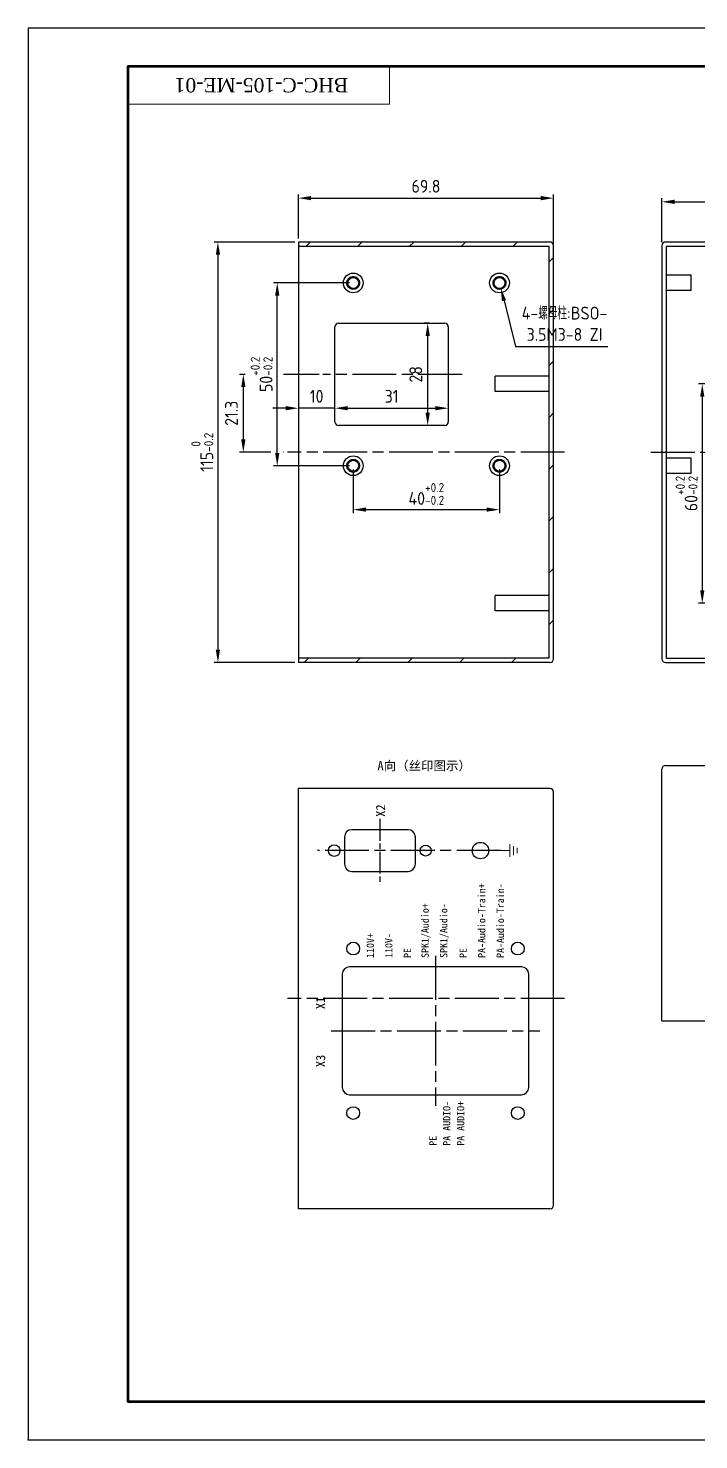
# Model space of a CAD drawing. Header units: millimetres. Extents: x 444 to 1461, y -41 to 357.
# Drawn here: x 443.6 to 626.9, y -28.7 to 357.4 of the extents above; entities that cross this region are included whole.
import ezdxf
from ezdxf.enums import TextEntityAlignment as Align

# ---------------------------------------------------------------- set-up
doc = ezdxf.new("R2010")
doc.units = ezdxf.units.MM
doc.linetypes.add('AM_ISO08W050', pattern=[18, 12, -1.5, 3, -1.5])
doc.linetypes.add('AM_ISO08W050x2', pattern=[9, 6, -0.75, 1.5, -0.75])
doc.layers.get('Defpoints').update_dxf_attribs({"lineweight": 50})
doc.layers.add('02___PRT_ALL_AXES', color=7, linetype='Continuous')
for name, color, linetype, lineweight in [('AM_5', 3, 'Continuous', 25), ('AM_6', 2, 'Continuous', 35), ('AM_7', 4, 'AM_ISO08W050', 25), ('AM_8', 1, 'Continuous', 25), ('图层5', 1, 'Continuous', 30)]:
    doc.layers.add(name, color=color, linetype=linetype, lineweight=lineweight)
doc.styles.add('ht', font='SIMHEI.TTF')
doc.styles.get("Standard").update_dxf_attribs({"font": 'ISOCP.SHX', "bigfont": 'gbcbig.shx'})
doc.styles.add('tnr', font='TIMES.TTF')
doc.dimstyles.new('AM_ISO$0', dxfattribs={"dimtxt": 3.5, "dimasz": 3.5, "dimexe": 1, "dimexo": 1, "dimgap": 1.5, "dimtad": 1, "dimdsep": 46, "dimtxsty": 'Standard', "dimcen": 0, "dimclrd": 256, "dimclre": 256, "dimclrt": 2, "dimadec": 0, "dimazin": 2, "dimtp": 0.1, "dimtm": 0.1, "dimtfac": 0.71, "dimtdec": 3, "dimtmove": 0, "dimatfit": 3, "dimfxl": 1, "dimlwd": -1, "dimlwe": -1, "dimarcsym": 1})
doc.dimstyles.new('AM_ISO$3', dxfattribs={"dimtxt": 3.5, "dimasz": 3.5, "dimexe": 1, "dimexo": 1, "dimgap": 1.5, "dimtad": 1, "dimtoh": 1, "dimdsep": 46, "dimtxsty": 'Standard', "dimcen": 0, "dimclrd": 256, "dimclre": 256, "dimclrt": 2, "dimadec": 0, "dimazin": 2, "dimtp": 0.1, "dimtm": 0.1, "dimtfac": 0.71, "dimtdec": 3, "dimtofl": 0, "dimtmove": 0, "dimatfit": 0, "dimfxl": 1, "dimlwd": -1, "dimlwe": -1, "dimarcsym": 1})

# ---------------------------------------------------------------- blocks, each defined once
blk = doc.blocks.new('*D10')
at = {"layer": 'AM_5', "linetype": 'ByBlock', "transparency": 16777216}
for p, q in [((636.04, 260.09), (626.89, 260.09)), ((627.89, 256.59), (627.89, 203.59)), ((633.94, 200.09), (626.89, 200.09))]:
    blk.add_line(p, q, dxfattribs=at)
at = {"layer": 'AM_5', "transparency": 16777216}
for points in [[(627.31, 256.59), (628.47, 256.59), (627.89, 260.09)], [(627.31, 203.59), (628.47, 203.59), (627.89, 200.09)]]:
    blk.add_solid(points, dxfattribs=at)
at = {"layer": 'Defpoints', "color": 0, "transparency": 16777216}
for p in [(637.04, 260.09), (627.89, 200.09), (634.94, 200.09)]:
    blk.add_point(p, dxfattribs=at)
at = {"layer": 'AM_5', "color": 2, "transparency": 16777216, "insert": (623.61, 230.09), "char_height": 3.5, "attachment_point": 5, "rotation": 90}
blk.add_mtext('60{}{\\H0.71x;\\C3;\\S+0.2^ -0.2;}', dxfattribs=at)
blk = doc.blocks.new('*D17')
at = {"layer": 'AM_5', "linetype": 'ByBlock', "transparency": 16777216}
for p, q in [((532.43, 236.69), (532.43, 224.69)), ((572.43, 236.69), (572.43, 224.69)), ((535.93, 225.69), (568.93, 225.69))]:
    blk.add_line(p, q, dxfattribs=at)
at = {"layer": 'AM_5', "transparency": 16777216}
for points in [[(535.93, 226.28), (535.93, 225.11), (532.43, 225.69)], [(568.93, 226.28), (568.93, 225.11), (572.43, 225.69)]]:
    blk.add_solid(points, dxfattribs=at)
at = {"layer": 'Defpoints', "color": 0, "transparency": 16777216}
for p in [(532.43, 237.69), (572.43, 237.69), (572.43, 225.69)]:
    blk.add_point(p, dxfattribs=at)
at = {"layer": 'AM_5', "color": 2, "transparency": 16777216, "insert": (552.43, 229.97), "char_height": 3.5, "attachment_point": 5}
blk.add_mtext('40{}{\\H0.71x;\\C3;\\S+0.2^ -0.2;}', dxfattribs=at)
blk = doc.blocks.new('*D18')
at = {"layer": 'AM_5', "linetype": 'ByBlock', "transparency": 16777216}
for p, q in [((531.43, 287.69), (510.66, 287.69)), ((511.66, 241.19), (511.66, 284.19)), ((531.43, 237.69), (510.66, 237.69))]:
    blk.add_line(p, q, dxfattribs=at)
at = {"layer": 'AM_5', "transparency": 16777216}
for points in [[(511.07, 284.19), (512.24, 284.19), (511.66, 287.69)], [(511.07, 241.19), (512.24, 241.19), (511.66, 237.69)]]:
    blk.add_solid(points, dxfattribs=at)
at = {"layer": 'Defpoints', "color": 0, "transparency": 16777216}
for p in [(511.66, 287.69), (532.43, 287.69), (532.43, 237.69)]:
    blk.add_point(p, dxfattribs=at)
at = {"layer": 'AM_5', "color": 2, "transparency": 16777216, "insert": (507.38, 262.69), "char_height": 3.5, "attachment_point": 5, "rotation": 90}
blk.add_mtext('50{}{\\H0.71x;\\C3;\\S+0.2^ -0.2;}', dxfattribs=at)
blk = doc.blocks.new('*D23')
at = {"layer": 'AM_5', "linetype": 'ByBlock', "transparency": 16777216}
for p, q in [((516.43, 298.89), (494.43, 298.89)), ((495.43, 295.39), (495.43, 187.39)), ((516.43, 183.89), (494.43, 183.89))]:
    blk.add_line(p, q, dxfattribs=at)
at = {"layer": 'AM_5', "transparency": 16777216}
for points in [[(494.85, 295.39), (496.02, 295.39), (495.43, 298.89)], [(494.85, 187.39), (496.02, 187.39), (495.43, 183.89)]]:
    blk.add_solid(points, dxfattribs=at)
at = {"layer": 'Defpoints', "color": 0, "transparency": 16777216}
for p in [(517.43, 298.89), (495.43, 183.89), (517.43, 183.89)]:
    blk.add_point(p, dxfattribs=at)
at = {"layer": 'AM_5', "color": 2, "transparency": 16777216, "insert": (491.16, 241.39), "char_height": 3.5, "attachment_point": 5, "rotation": 90}
blk.add_mtext('115{}{\\H0.71x;\\C3;\\S 0^ -0.2;}', dxfattribs=at)
blk = doc.blocks.new('*D24')
at = {"layer": 'AM_5', "linetype": 'ByBlock', "transparency": 16777216}
for p, q in [((517.43, 299.89), (517.43, 311.89)), ((520.93, 310.89), (583.73, 310.89)), ((587.23, 298.19), (587.23, 311.89))]:
    blk.add_line(p, q, dxfattribs=at)
at = {"layer": 'AM_5', "transparency": 16777216}
for points in [[(520.93, 311.48), (520.93, 310.31), (517.43, 310.89)], [(583.73, 311.48), (583.73, 310.31), (587.23, 310.89)]]:
    blk.add_solid(points, dxfattribs=at)
at = {"layer": 'Defpoints', "color": 0, "transparency": 16777216}
for p in [(587.23, 310.89), (517.43, 298.89), (587.23, 297.19)]:
    blk.add_point(p, dxfattribs=at)
at = {"layer": 'AM_5', "color": 2, "transparency": 16777216, "insert": (552.33, 314.14), "char_height": 3.5, "attachment_point": 5}
blk.add_mtext('69.8', dxfattribs=at)
blk = doc.blocks.new('*D25')
at = {"layer": 'AM_5', "linetype": 'ByBlock', "transparency": 16777216}
for p, q in [((616.84, 298.89), (616.84, 310.89)), ((620.34, 309.89), (811.34, 309.89)), ((814.84, 298.89), (814.84, 310.89))]:
    blk.add_line(p, q, dxfattribs=at)
at = {"layer": 'AM_5', "transparency": 16777216}
for points in [[(620.34, 310.48), (620.34, 309.31), (616.84, 309.89)], [(811.34, 310.48), (811.34, 309.31), (814.84, 309.89)]]:
    blk.add_solid(points, dxfattribs=at)
at = {"layer": 'Defpoints', "color": 0, "transparency": 16777216}
for p in [(814.84, 309.89), (616.84, 297.89), (814.84, 297.89)]:
    blk.add_point(p, dxfattribs=at)
at = {"layer": 'AM_5', "color": 2, "transparency": 16777216, "insert": (715.84, 314.17), "char_height": 3.5, "attachment_point": 5}
blk.add_mtext('198{}{\\H0.71x;\\C3;\\S 0^ -0.2;}', dxfattribs=at)
blk = doc.blocks.new('*D27')
at = {"layer": 'AM_5', "linetype": 'ByBlock', "transparency": 16777216}
for p, q in [((527.43, 254.26), (527.43, 254.43)), ((530.93, 253.43), (554.93, 253.43)), ((558.43, 254.26), (558.43, 254.43))]:
    blk.add_line(p, q, dxfattribs=at)
at = {"layer": 'AM_5', "transparency": 16777216}
for points in [[(530.93, 254.02), (530.93, 252.85), (527.43, 253.43)], [(554.93, 254.02), (554.93, 252.85), (558.43, 253.43)]]:
    blk.add_solid(points, dxfattribs=at)
at = {"layer": 'Defpoints', "color": 0, "transparency": 16777216}
for p in [(527.43, 253.26), (558.43, 253.43), (558.43, 253.26)]:
    blk.add_point(p, dxfattribs=at)
at = {"layer": 'AM_5', "color": 2, "transparency": 16777216, "insert": (542.93, 256.68), "char_height": 3.5, "attachment_point": 5}
blk.add_mtext('31', dxfattribs=at)
blk = doc.blocks.new('*D28')
at = {"layer": 'AM_5', "linetype": 'ByBlock', "transparency": 16777216}
for p, q in [((553.17, 276.69), (551.8, 276.69)), ((552.8, 252.19), (552.8, 273.19)), ((553.17, 248.69), (551.8, 248.69))]:
    blk.add_line(p, q, dxfattribs=at)
at = {"layer": 'AM_5', "transparency": 16777216}
for points in [[(552.21, 273.19), (553.38, 273.19), (552.8, 276.69)], [(552.21, 252.19), (553.38, 252.19), (552.8, 248.69)]]:
    blk.add_solid(points, dxfattribs=at)
at = {"layer": 'Defpoints', "color": 0, "transparency": 16777216}
for p in [(552.8, 276.69), (554.17, 276.69), (554.17, 248.69)]:
    blk.add_point(p, dxfattribs=at)
at = {"layer": 'AM_5', "color": 2, "transparency": 16777216, "insert": (549.55, 262.69), "char_height": 3.5, "attachment_point": 5, "rotation": 90}
blk.add_mtext('28', dxfattribs=at)
blk = doc.blocks.new('*D29')
at = {"layer": 'AM_5', "linetype": 'ByBlock', "transparency": 16777216}
for p, q in [((573.67, 282.85), (576.85, 270.35)), ((576.85, 270.35), (602.09, 270.35))]:
    blk.add_line(p, q, dxfattribs=at)
at = {"layer": 'AM_5', "transparency": 16777216}
blk.add_solid([(574.23, 282.99), (573.1, 282.7), (572.8, 286.24)], dxfattribs=at)
at = {"layer": 'Defpoints', "color": 0, "transparency": 16777216}
for p in [(572.06, 289.15), (572.8, 286.24)]:
    blk.add_point(p, dxfattribs=at)
at = {"layer": 'AM_5', "color": 2, "transparency": 16777216, "insert": (590.22, 276.52), "char_height": 3.5, "attachment_point": 5}
blk.add_mtext('4-螺母柱:BSO-\\P3.5M3-8 ZI\\P', dxfattribs=at)
blk = doc.blocks.new('BH-BORDER-A3')
at = {"color": 0, "lineweight": 13, "ltscale": 0.4}
for p in [(76, 289), (21, 281)]:
    blk.add_line(p, (76, 281), dxfattribs=at)
at = {"lineweight": 100, "ltscale": 0.4}
blk.add_lwpolyline([(410, 8), (21, 8), (21, 289), (410, 289)], close=True, dxfattribs=at)
at = {"layer": 'AM_8', "ltscale": 0.4}
blk.add_lwpolyline([(0, 0), (420, 0), (420, 297), (0, 297)], close=True, dxfattribs=at)
at = {"layer": 'AM_6', "color": 2, "ltscale": 0.4, "style": 'tnr'}
blk.add_attdef('TBA-2477AF-ME-00-00-00', text='', height=3, rotation=180, dxfattribs=at).set_placement((49.05, 285), align=Align.MIDDLE_CENTER)
blk = doc.blocks.new('*D39')
at = {"layer": 'AM_5', "linetype": 'ByBlock', "transparency": 16777216}
for p, q in [((502.85, 262.69), (501.38, 262.69)), ((523.15, 262.69), (513.41, 262.69)), ((502.38, 259.19), (502.38, 244.89)), ((509.91, 241.39), (501.38, 241.39)), ((513.43, 241.39), (513.41, 241.39))]:
    blk.add_line(p, q, dxfattribs=at)
at = {"layer": 'AM_5', "transparency": 16777216}
for points in [[(501.8, 259.19), (502.97, 259.19), (502.38, 262.69)], [(501.8, 244.89), (502.97, 244.89), (502.38, 241.39)]]:
    blk.add_solid(points, dxfattribs=at)
at = {"layer": 'Defpoints', "color": 0, "transparency": 16777216}
for p in [(524.15, 262.69), (502.38, 241.39), (514.43, 241.39)]:
    blk.add_point(p, dxfattribs=at)
at = {"layer": 'AM_5', "color": 2, "transparency": 16777216, "insert": (499.13, 252.04), "char_height": 3.5, "attachment_point": 5, "rotation": 90}
blk.add_mtext('21.3', dxfattribs=at)
blk = doc.blocks.new('*D49')
at = {"layer": 'AM_5', "linetype": 'ByBlock', "transparency": 16777216}
for p, q in [((513.93, 253.43), (510.43, 253.43)), ((517.43, 254.42), (517.43, 254.43)), ((527.43, 253.43), (517.43, 253.43)), ((527.43, 254.42), (527.43, 254.43)), ((530.93, 253.43), (534.43, 253.43))]:
    blk.add_line(p, q, dxfattribs=at)
at = {"layer": 'AM_5', "transparency": 16777216}
for points in [[(513.93, 254.02), (513.93, 252.85), (517.43, 253.43)], [(530.93, 254.02), (530.93, 252.85), (527.43, 253.43)]]:
    blk.add_solid(points, dxfattribs=at)
at = {"layer": 'Defpoints', "color": 0, "transparency": 16777216}
for p in [(517.43, 253.43), (517.43, 253.42), (527.43, 253.42)]:
    blk.add_point(p, dxfattribs=at)
at = {"layer": 'AM_5', "color": 2, "transparency": 16777216, "insert": (522.43, 256.68), "char_height": 3.5, "attachment_point": 5}
blk.add_mtext('10', dxfattribs=at)

msp = doc.modelspace()

# ---------------------------------------------------------------- hatches: boundary and pattern name
at = {"linetype": 'Continuous'}
h = msp.add_hatch(dxfattribs=at)
h.set_pattern_fill('XSEC_R', color=2, scale=10.019932, angle=45, style=0, pattern_type=0)
h.set_pattern_definition([(45, (510.507, 19.531), (-7.08516, 7.08516), [])])
edge = h.paths.add_edge_path()
edge.add_line((587.234, 184.893), (587.234, 297.893))
edge.add_spline(control_points=[(587.234, 184.893), (587.234, 184.307), (586.82, 183.893), (586.234, 183.893)], knot_values=[0, 0, 0, 0, 1, 1, 1, 1], weights=[1, 0.8047379, 0.8047379, 1], degree=3, periodic=0)
edge.add_line((586.234, 183.893), (517.434, 183.893))
edge.add_line((517.434, 185.093), (517.434, 183.893))
edge.add_line((586.034, 185.093), (517.434, 185.093))
edge.add_line((586.034, 185.093), (586.034, 297.693))
edge.add_line((586.034, 297.693), (517.434, 297.693))
edge.add_line((517.434, 298.893), (517.434, 297.693))
edge.add_line((586.234, 298.893), (517.434, 298.893))
edge.add_spline(control_points=[(587.234, 297.893), (587.234, 298.479), (586.82, 298.893), (586.234, 298.893)], knot_values=[0, 0, 0, 0, 1, 1, 1, 1], weights=[1, 0.8047379, 0.8047379, 1], degree=3, periodic=0)

# ---------------------------------------------------------------- linework, layer by layer
at = {"color": 7, "linetype": 'Continuous'}
for p, q in [((517.434, 298.893), (517.434, 183.893)), ((586.234, 298.893), (517.434, 298.893)), ((586.034, 297.693), (517.434, 297.693)), ((586.034, 185.093), (586.034, 297.693)), ((587.234, 184.893), (587.234, 297.893)), ((616.844, 297.893), (616.844, 184.893)), ((813.844, 298.893), (617.844, 298.893)), ((618.044, 297.693), (618.044, 185.093)), ((813.644, 297.693), (618.044, 297.693)), ((527.434, 249.693), (527.434, 275.693)), ((528.434, 276.693), (557.434, 276.693)), ((558.434, 275.693), (558.434, 249.693)), ((586.034, 262.193), (571.234, 262.193)), ((586.034, 257.993), (571.234, 257.993)), ((557.434, 248.693), (528.434, 248.693)), ((586.034, 202.193), (571.234, 202.193)), ((586.034, 197.993), (571.234, 197.993)), ((586.034, 185.093), (517.434, 185.093)), ((586.234, 183.893), (517.434, 183.893)), ((617.844, 183.893), (813.844, 183.893)), ((618.044, 185.093), (813.644, 185.093)), ((616.844, 85.881), (616.844, 154.681)), ((617.844, 155.681), (813.844, 155.681)), ((517.434, 34.429), (517.434, 149.429)), ((586.234, 149.429), (517.434, 149.429)), ((587.234, 35.429), (587.234, 148.429)), ((530.034, 136.129), (530.034, 128.729)), ((547.434, 138.129), (532.034, 138.129)), ((549.434, 128.729), (549.434, 136.129)), ((532.034, 126.729), (547.434, 126.729)), ((578.434, 100.629), (531.434, 100.629)), ((529.434, 98.629), (529.434, 67.629)), ((580.434, 67.629), (580.434, 98.629)), ((616.844, 85.881), (814.844, 85.881)), ((531.434, 65.629), (578.434, 65.629)), ((586.234, 34.429), (517.434, 34.429))]:
    msp.add_line(p, q, dxfattribs=at)
for centre, radius, start, end in [((586.234, 297.893), 1, 0, 90), ((617.844, 297.893), 1, 90, 180), ((528.434, 275.693), 1, 90, 180), ((557.434, 275.693), 1, 0, 90), ((528.434, 249.693), 1, 180, 270), ((557.434, 249.693), 1, 270, 0), ((586.234, 184.893), 1, 270, 0), ((617.844, 184.893), 1, 180, 270), ((617.844, 154.681), 1, 90, 180), ((586.234, 148.429), 1, 0, 90), ((532.034, 136.129), 2, 90, 180), ((547.434, 136.129), 2, 0, 90), ((532.034, 128.729), 2, 180, 270), ((547.434, 128.729), 2, 270, 0), ((531.434, 98.629), 2, 90, 180), ((578.434, 98.629), 2, 0, 90), ((531.434, 67.629), 2, 180, 270), ((578.434, 67.629), 2, 270, 0), ((586.234, 35.429), 1, 270, 0)]:
    msp.add_arc(centre, radius, start, end, dxfattribs=at)
msp.add_point((443.562, -28.734))
at = {"layer": '02___PRT_ALL_AXES', "color": 7, "linetype": 'Continuous'}
for p, q in [((624.844, 289.793), (618.044, 289.793)), ((624.844, 285.593), (624.844, 289.793)), ((624.844, 285.593), (618.044, 285.593)), ((571.234, 257.993), (571.234, 262.192)), ((624.844, 239.793), (618.044, 239.793)), ((624.844, 235.593), (624.844, 239.793)), ((624.844, 235.593), (618.044, 235.593)), ((571.234, 197.993), (571.234, 202.192))]:
    msp.add_line(p, q, dxfattribs=at)
for centre, radius in [((532.434, 287.693), 2.7), ((572.434, 287.693), 2.7), ((532.434, 287.693), 1.5), ((572.434, 287.693), 1.5), ((532.434, 237.693), 2.7), ((572.434, 237.693), 2.7), ((532.434, 237.693), 1.5), ((572.434, 237.693), 1.5), ((527.234, 132.429), 1.6), ((552.234, 132.429), 1.5), ((567.234, 132.429), 2.25), ((532.434, 105.629), 1.75), ((577.434, 105.629), 1.75), ((532.434, 60.629), 1.75), ((577.434, 60.629), 1.75)]:
    msp.add_circle(centre, radius, dxfattribs=at)
at = {"layer": 'AM_7'}
for p, q in [((562.195, 262.693), (524.147, 262.693)), ((590.234, 241.393), (514.434, 241.393)), ((613.844, 241.393), (817.844, 241.393)), ((572.734, 132.429), (522.634, 132.429)), ((554.934, 103.629), (554.934, 62.629)), ((590.234, 91.929), (514.434, 91.929)), ((526.434, 83.129), (583.434, 83.129))]:
    msp.add_line(p, q, dxfattribs=at)
at = {"layer": 'AM_7', "linetype": 'AM_ISO08W050x2'}
msp.add_line((539.734, 141.129), (539.734, 123.729), dxfattribs=at)
at = {"layer": 'AM_7'}
for centre in [(532.434, 287.693), (572.434, 287.693), (532.434, 237.693), (572.434, 237.693)]:
    msp.add_circle(centre, 1.75, dxfattribs=at)
at = {"layer": '图层5', "lineweight": 20}
for p, q in [((572.734, 132.429), (575.234, 132.429)), ((576.238, 131.179), (576.238, 133.679)), ((576.238, 131.179), (576.238, 133.679)), ((576.238, 131.179), (576.238, 133.679)), ((576.238, 131.179), (576.238, 133.679)), ((577.238, 131.679), (577.238, 133.179)), ((577.238, 131.679), (577.238, 133.179)), ((577.238, 131.679), (577.238, 133.179)), ((577.238, 131.679), (577.238, 133.179))]:
    msp.add_line(p, q, dxfattribs=at)
msp.add_lwpolyline([(575.234, 130.679), (575.234, 134.179)], dxfattribs=at)
msp.add_lwpolyline([(575.234, 130.679), (575.234, 134.179)], dxfattribs=at)
msp.add_lwpolyline([(575.234, 130.679), (575.234, 134.179)], dxfattribs=at)
msp.add_lwpolyline([(575.234, 130.679), (575.234, 134.179)], dxfattribs=at)

# ---------------------------------------------------------------- block references
at = {"lineweight": 0, "xscale": 1.3, "yscale": 1.3, "zscale": 1.3}
msp.add_blockref('BH-BORDER-A3', (443.562, -28.734), dxfattribs=at).add_auto_attribs({'TBA-2477AF-ME-00-00-00': 'BHC-C-105-ME-01'})

# ---------------------------------------------------------------- texts
at = {"layer": 'AM_8', "style": 'ht'}
msp.add_text('A向（丝印图示）', height=2.5, dxfattribs=at).set_placement((551.834, 154.402), align=Align.CENTER)
at = {"layer": 'AM_8', "rotation": 90, "style": 'ht'}
for s, width, insert, char_height, attachment_point in [('{\\fSimHei|b1|i0|c134|p2;X2}', 8.43863, (538.663, 141.661), 2.5, 1), ('{\\fSimHei|b1|i0|c134|p2;PA-Audio-Train+}', 26.74637, (567.584, 103.056), 2, 4), ('{\\fSimHei|b1|i0|c134|p2;PA-Audio-Train-}', 26.74637, (572.664, 103.056), 2, 4), ('{\\fSimHei|b1|i0|c134|p2;SPK1/Audio+}', 26.74637, (552.344, 103.056), 2, 4), ('{\\fSimHei|b1|i0|c134|p2;SPK1/Audio-}', 26.74637, (557.424, 103.056), 2, 4), ('{\\fSimHei|b1|i0|c134|p2;110V+}', 26.74637, (537.104, 103.056), 2, 4), ('{\\fSimHei|b1|i0|c134|p2;110V-}', 26.74637, (542.184, 103.056), 2, 4), ('{\\fSimHei|b1|i0|c134|p2;PE}', 26.74637, (547.264, 103.056), 2, 4), ('{\\fSimHei|b1|i0|c134|p2;PE}', 26.74637, (562.504, 103.056), 2, 4), ('{\\fSimHei|b1|i0|c134|p2;X1}', 8.43863, (522.244, 89.059), 2.5, 1), ('{\\fSimHei|b1|i0|c134|p2;X3}', 8.43863, (522.244, 73.196), 2.5, 1), ('{\\fSimHei|b1|i0|c134|p2;PA AUDIO-}', 26.74637, (558.024, 51.691), 2, 4), ('{\\fSimHei|b1|i0|c134|p2;PA AUDIO+}', 26.74637, (561.834, 51.691), 2, 4), ('{\\fSimHei|b1|i0|c134|p2;PE}', 26.74637, (554.214, 51.691), 2, 4)]:
    msp.add_mtext_dynamic_manual_height_columns(s, width=width, gutter_width=12.5, heights=[0], dxfattribs=dict(at, insert=insert, char_height=char_height, attachment_point=attachment_point))

# ---------------------------------------------------------------- dimensions: what is measured, and where the dimension line sits
at = {"layer": 'AM_5'}
dim = msp.add_linear_dim(base=(814.844, 309.893), p1=(616.844, 297.893), p2=(814.844, 297.893), text='<>{}{\\H0.71x;\\C3;\\S 0^ -0.2;}', dimstyle='AM_ISO$0', override={"dimtp": 0, "dimtm": 0.2, "dimtdec": 3, "dimtzin": 8}, dxfattribs=at)
dim.commit()
dim.dimension.update_dxf_attribs({"geometry": '*D25', "text_midpoint": (715.844, 314.169)})
for base, p1, p2, picture, middle in [((587.234, 310.893), (517.434, 298.893), (587.234, 297.187), '*D24', (552.334, 314.143)), ((517.434, 253.433), (527.434, 253.417), (517.434, 253.417), '*D49', (522.434, 256.683)), ((558.434, 253.433), (527.434, 253.261), (558.434, 253.261), '*D27', (542.934, 256.683))]:
    dim = msp.add_linear_dim(base=base, p1=p1, p2=p2, dimstyle='AM_ISO$0', dxfattribs=at)
    dim.commit()
    dim.dimension.update_dxf_attribs({"geometry": picture, "text_midpoint": middle})
for base, p1, p2, angle, text, override, picture, middle in [((495.434, 183.893), (517.434, 298.893), (517.434, 183.893), 90, '<>{}{\\H0.71x;\\C3;\\S 0^ -0.2;}', {"dimtp": 0, "dimtm": 0.2, "dimtdec": 3, "dimtzin": 8}, '*D23', (491.158, 241.393)), ((627.889, 200.093), (637.044, 260.093), (634.944, 200.093), 90, '<>{}{\\H0.71x;\\C3;\\S+0.2^ -0.2;}', {"dimtp": 0.2, "dimtm": 0.2, "dimtdec": 3, "dimtzin": 8}, '*D10', (623.612, 230.093)), ((572.434, 225.693), (532.434, 237.693), (572.434, 237.693), 0, '<>{}{\\H0.71x;\\C3;\\S+0.2^ -0.2;}', {"dimtp": 0.2, "dimtm": 0.2, "dimtdec": 3, "dimtzin": 8}, '*D17', (552.434, 229.969))]:
    dim = msp.add_linear_dim(base=base, p1=p1, p2=p2, angle=angle, text=text, dimstyle='AM_ISO$0', override=override, dxfattribs=at)
    dim.commit()
    dim.dimension.update_dxf_attribs({"geometry": picture, "text_midpoint": middle})
dim = msp.add_linear_dim(base=(511.657, 287.693), p1=(532.434, 237.693), p2=(532.434, 287.693), angle=90, text='<>{}{\\H0.71x;\\C3;\\S+0.2^ -0.2;}', dimstyle='AM_ISO$0', override={"dimtp": 0.2, "dimtm": 0.2, "dimtdec": 3, "dimtzin": 8}, dxfattribs=at)
dim.commit()
dim.dimension.update_dxf_attribs({"geometry": '*D18', "text_midpoint": (511.657, 262.693), "dimtype": 160})
dim = msp.add_diameter_dim_2p(p1=(572.064, 289.146), p2=(572.804, 286.239), text='4-螺母柱:BSO-\\P3.5M3-8 ZI\\P', dimstyle='AM_ISO$3', dxfattribs=at)
dim.commit()
dim.dimension.update_dxf_attribs({"geometry": '*D29', "text_midpoint": (590.22, 270.351), "dimtype": 163})
for base, p1, p2, picture, middle in [((552.796, 276.693), (554.166, 248.693), (554.166, 276.693), '*D28', (549.546, 262.693)), ((502.385, 241.393), (524.147, 262.693), (514.434, 241.393), '*D39', (499.134, 252.043))]:
    dim = msp.add_linear_dim(base=base, p1=p1, p2=p2, angle=90, dimstyle='AM_ISO$0', dxfattribs=at)
    dim.commit()
    dim.dimension.update_dxf_attribs({"geometry": picture, "text_midpoint": middle})

doc.saveas('drawing.dxf')
